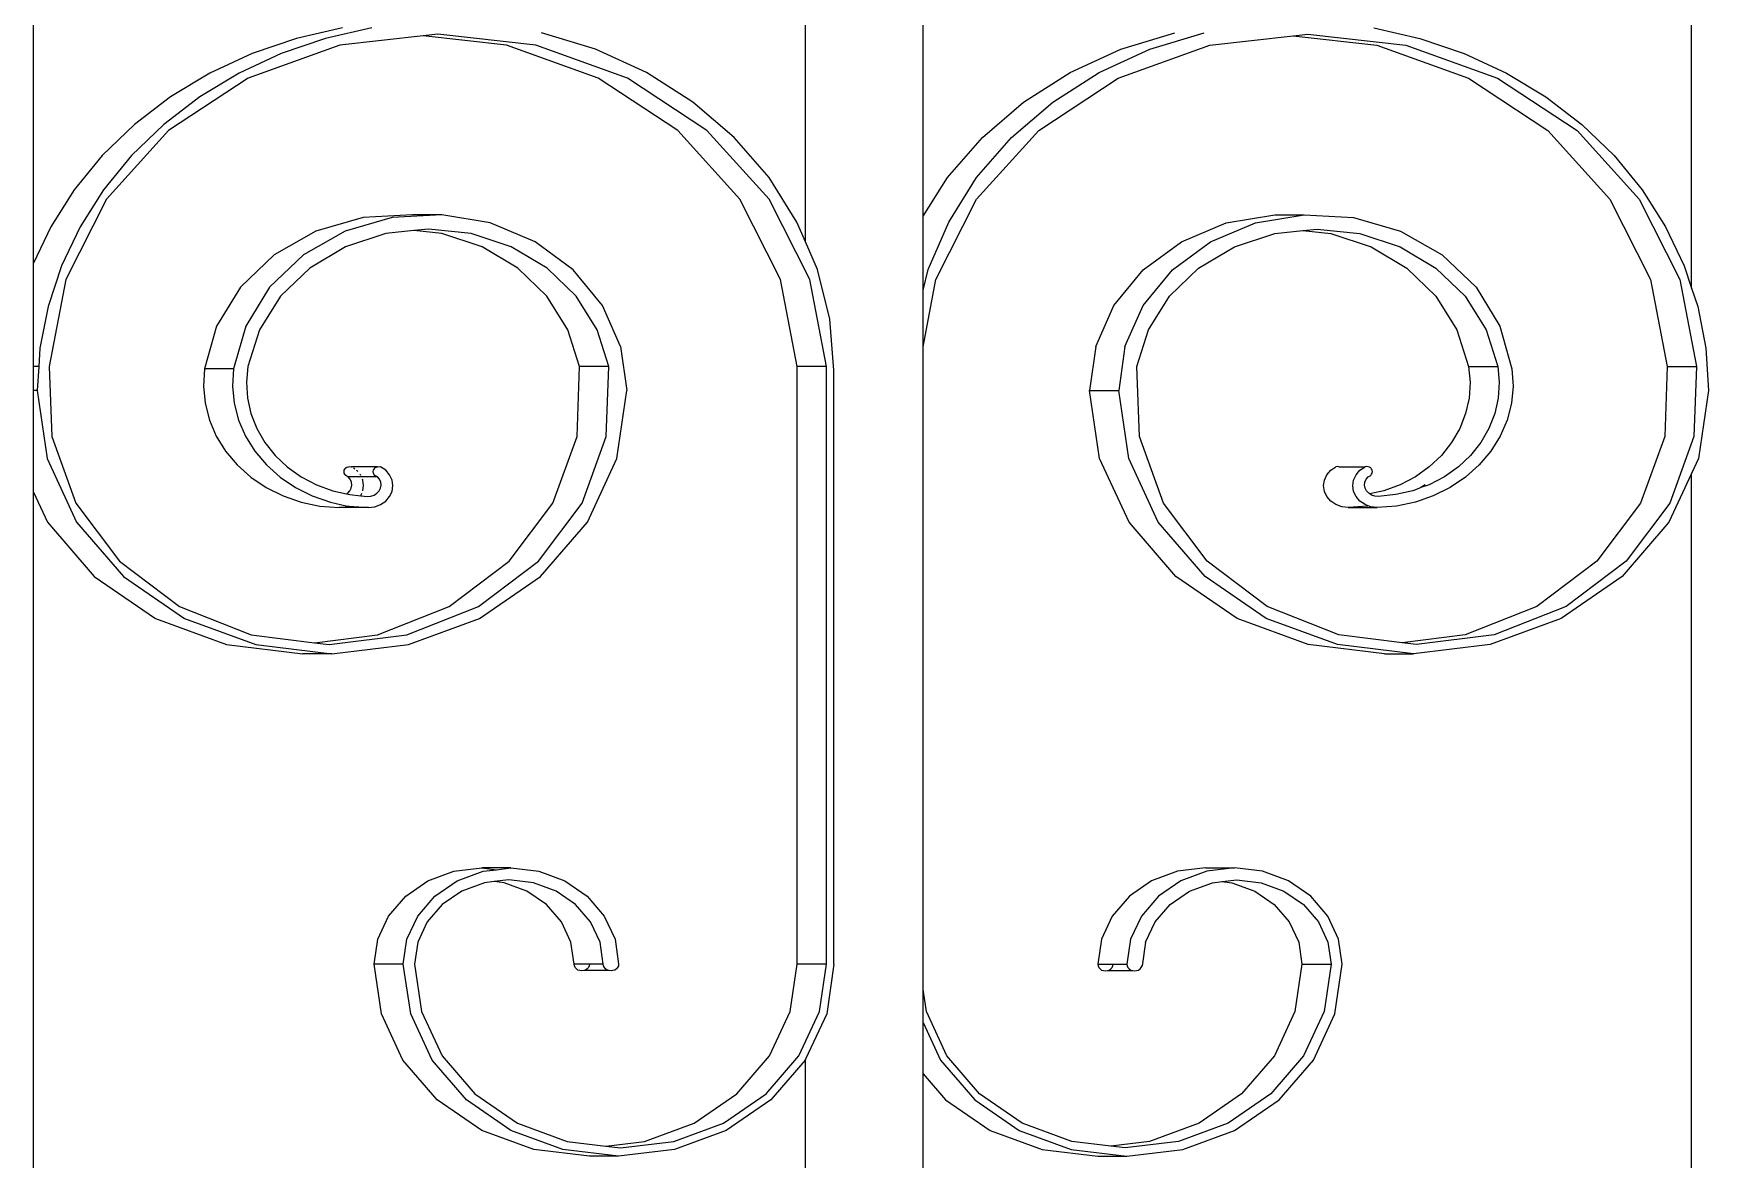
# Model space of a CAD drawing. Header units: millimetres. Extents: x 173236 to 801264, y -94969 to 615039.
# Drawn here: x 445300 to 445532.3, y -1820 to -1663.9 of the extents above; entities that cross this region are included whole.
import ezdxf

# ---------------------------------------------------------------- set-up
doc = ezdxf.new("R2010")
doc.units = ezdxf.units.MM
doc.header["$MEASUREMENT"] = 0
doc.layers.add('VOX-A-STAIRS-STEPS', color=140, linetype='Continuous')
doc.layers.add('VOX-A-WALL-PATT', color=233, linetype='Continuous')

# ---------------------------------------------------------------- blocks, each defined once
blk = doc.blocks.new('SSS')
at = {"layer": 'VOX-A-WALL-PATT'}
for p, q in [((383830.92, -2122.83), (383830.92, -2050.62)), ((383600.99, -2119.35), (383600.99, -2054.1)), ((383708.05, -2116.43), (383708.05, -2057.02)), ((383724.35, -2112.87), (383724.35, -2060.58)), ((383643.84, -2086.73), (383637.45, -2088.19)), ((383647.89, -2086.73), (383641.5, -2088.19)), ((383655.03, -2087.82), (383643.45, -2089.14)), ((383657.05, -2087.59), (383655.03, -2087.82)), ((383666.6, -2089.14), (383655.03, -2087.82)), ((383670.65, -2089.14), (383657.05, -2087.59)), ((383678.94, -2089.71), (383671.45, -2087.44)), ((383751.76, -2089.71), (383759.26, -2087.44)), ((383755.81, -2089.71), (383763.31, -2087.44)), ((383764.11, -2089.14), (383775.68, -2087.82)), ((383775.68, -2087.82), (383777.71, -2087.59)), ((383775.68, -2087.82), (383787.25, -2089.14)), ((383777.71, -2087.59), (383791.3, -2089.14)), ((383786.87, -2086.73), (383793.25, -2088.19)), ((383631.3, -2090.29), (383625.46, -2093)), ((383635.35, -2090.29), (383629.51, -2093)), ((383643.45, -2089.14), (383630.74, -2093.7)), ((383637.45, -2088.19), (383631.3, -2090.29)), ((383641.5, -2088.19), (383635.35, -2090.29)), ((383679.31, -2093.7), (383666.6, -2089.14)), ((383683.36, -2093.7), (383670.65, -2089.14)), ((383685.99, -2092.93), (383678.94, -2089.71)), ((383744.72, -2092.93), (383751.76, -2089.71)), ((383748.77, -2092.93), (383755.81, -2089.71)), ((383751.39, -2093.7), (383764.11, -2089.14)), ((383787.25, -2089.14), (383799.97, -2093.7)), ((383791.3, -2089.14), (383804.02, -2093.7)), ((383793.25, -2088.19), (383799.4, -2090.29)), ((383799.4, -2090.29), (383805.25, -2093)), ((383630.74, -2093.7), (383619.72, -2100.98)), ((383625.46, -2093), (383620, -2096.3)), ((383629.51, -2093), (383624.05, -2096.3)), ((383690.33, -2100.98), (383679.31, -2093.7)), ((383694.38, -2100.98), (383683.36, -2093.7)), ((383692.43, -2097.03), (383685.99, -2092.93)), ((383738.27, -2097.03), (383744.72, -2092.93)), ((383740.38, -2100.98), (383751.39, -2093.7)), ((383742.32, -2097.03), (383748.77, -2092.93)), ((383799.97, -2093.7), (383810.99, -2100.98)), ((383804.02, -2093.7), (383815.03, -2100.98)), ((383805.25, -2093), (383810.7, -2096.3)), ((383620, -2096.3), (383615.01, -2100.13)), ((383624.05, -2096.3), (383619.06, -2100.13)), ((383698.14, -2101.92), (383692.43, -2097.03)), ((383732.57, -2101.92), (383738.27, -2097.03)), ((383736.62, -2101.92), (383742.32, -2097.03)), ((383810.7, -2096.3), (383815.7, -2100.13)), ((383615.01, -2100.13), (383610.53, -2104.45)), ((383619.72, -2100.98), (383611.12, -2110.5)), ((383619.06, -2100.13), (383614.58, -2104.45)), ((383698.94, -2110.5), (383690.33, -2100.98)), ((383702.98, -2110.5), (383694.38, -2100.98)), ((383702.98, -2107.51), (383698.14, -2101.92)), ((383727.73, -2107.51), (383732.57, -2101.92)), ((383731.77, -2110.5), (383740.38, -2100.98)), ((383731.77, -2107.51), (383736.62, -2101.92)), ((383810.99, -2100.98), (383819.59, -2110.5)), ((383815.03, -2100.98), (383823.64, -2110.5)), ((383815.7, -2100.13), (383820.17, -2104.45)), ((383610.53, -2104.45), (383606.65, -2109.2)), ((383614.58, -2104.45), (383610.69, -2109.2)), ((383820.17, -2104.45), (383824.06, -2109.2)), ((383706.86, -2113.66), (383702.98, -2107.51)), ((383724.35, -2112.87), (383727.73, -2107.51)), ((383727.9, -2113.66), (383731.77, -2107.51)), ((383606.65, -2109.2), (383603.39, -2114.31)), ((383611.12, -2110.5), (383605.48, -2121.65)), ((383610.69, -2109.2), (383607.44, -2114.31)), ((383704.57, -2121.65), (383698.94, -2110.5)), ((383708.62, -2121.65), (383702.98, -2110.5)), ((383726.13, -2121.65), (383731.77, -2110.5)), ((383819.59, -2110.5), (383825.23, -2121.65)), ((383823.64, -2110.5), (383829.28, -2121.65)), ((383824.06, -2109.2), (383827.31, -2114.31)), ((383646.69, -2113.04), (383640.16, -2114.94)), ((383650.74, -2113.04), (383644.21, -2114.94)), ((383653.54, -2112.65), (383646.69, -2113.04)), ((383657.59, -2112.65), (383650.74, -2113.04)), ((383657.59, -2112.65), (383653.54, -2112.65)), ((383664.33, -2113.79), (383657.59, -2112.65)), ((383708.05, -2116.43), (383706.86, -2113.66)), ((383724.35, -2123.13), (383724.35, -2112.87)), ((383725.06, -2120.26), (383727.9, -2113.66)), ((383766.37, -2113.79), (383773.12, -2112.65)), ((383770.42, -2113.79), (383777.17, -2112.65)), ((383773.12, -2112.65), (383777.17, -2112.65)), ((383777.17, -2112.65), (383784.02, -2113.04)), ((383784.02, -2113.04), (383790.55, -2114.94)), ((383603.39, -2114.31), (383600.99, -2119.35)), ((383607.44, -2114.31), (383604.86, -2119.72)), ((383640.16, -2114.94), (383634.37, -2118.23)), ((383644.21, -2114.94), (383638.42, -2118.23)), ((383649.83, -2115.26), (383644.24, -2117.1)), ((383653.72, -2114.85), (383649.83, -2115.26)), ((383655.74, -2114.63), (383653.72, -2114.85)), ((383657.61, -2115.26), (383653.72, -2114.85)), ((383661.66, -2115.26), (383655.74, -2114.63)), ((383663.2, -2117.1), (383657.61, -2115.26)), ((383667.24, -2117.1), (383661.66, -2115.26)), ((383670.55, -2116.39), (383664.33, -2113.79)), ((383760.16, -2116.39), (383766.37, -2113.79)), ((383764.21, -2116.39), (383770.42, -2113.79)), ((383767.51, -2117.1), (383773.1, -2115.26)), ((383773.1, -2115.26), (383776.99, -2114.85)), ((383776.99, -2114.85), (383779.01, -2114.63)), ((383776.99, -2114.85), (383780.88, -2115.26)), ((383779.01, -2114.63), (383784.93, -2115.26)), ((383780.88, -2115.26), (383786.46, -2117.1)), ((383784.93, -2115.26), (383790.51, -2117.1)), ((383790.55, -2114.94), (383796.34, -2118.23)), ((383827.31, -2114.31), (383829.89, -2119.72)), ((383634.37, -2118.23), (383629.68, -2122.71)), ((383638.42, -2118.23), (383633.73, -2122.71)), ((383644.24, -2117.1), (383639.29, -2120.05)), ((383668.15, -2120.05), (383663.2, -2117.1)), ((383672.2, -2120.05), (383667.24, -2117.1)), ((383675.84, -2120.29), (383670.55, -2116.39)), ((383709.69, -2120.26), (383708.05, -2116.43)), ((383754.86, -2120.29), (383760.16, -2116.39)), ((383758.91, -2120.29), (383764.21, -2116.39)), ((383762.56, -2120.05), (383767.51, -2117.1)), ((383786.46, -2117.1), (383791.41, -2120.05)), ((383790.51, -2117.1), (383795.46, -2120.05)), ((383796.34, -2118.23), (383801.03, -2122.71)), ((383600.99, -2133.71), (383600.99, -2119.35)), ((383604.86, -2119.72), (383603, -2125.36)), ((383639.29, -2120.05), (383635.25, -2123.95)), ((383672.19, -2123.95), (383668.15, -2120.05)), ((383676.24, -2123.95), (383672.2, -2120.05)), ((383679.88, -2125.25), (383675.84, -2120.29)), ((383711.42, -2127.15), (383709.69, -2120.26)), ((383724.35, -2123.13), (383725.06, -2120.26)), ((383750.82, -2125.25), (383754.86, -2120.29)), ((383754.87, -2125.25), (383758.91, -2120.29)), ((383758.52, -2123.95), (383762.56, -2120.05)), ((383791.41, -2120.05), (383795.45, -2123.95)), ((383795.46, -2120.05), (383799.5, -2123.95)), ((383829.89, -2119.72), (383830.92, -2122.83)), ((383605.48, -2121.65), (383603.17, -2133.71)), ((383629.68, -2122.71), (383626.38, -2128.09)), ((383633.73, -2122.71), (383630.43, -2128.09)), ((383706.88, -2133.71), (383704.57, -2121.65)), ((383710.93, -2133.71), (383708.62, -2121.65)), ((383724.35, -2130.99), (383726.13, -2121.65)), ((383801.03, -2122.71), (383804.32, -2128.09)), ((383825.23, -2121.65), (383827.54, -2133.71)), ((383829.28, -2121.65), (383831.59, -2133.71)), ((383830.92, -2122.83), (383831.76, -2125.36)), ((383635.25, -2123.95), (383632.34, -2128.59)), ((383675.1, -2128.59), (383672.19, -2123.95)), ((383679.15, -2128.59), (383676.24, -2123.95)), ((383682.41, -2130.94), (383679.88, -2125.25)), ((383724.35, -2130.99), (383724.35, -2123.13)), ((383748.29, -2130.94), (383750.82, -2125.25)), ((383752.34, -2130.94), (383754.87, -2125.25)), ((383755.61, -2128.59), (383758.52, -2123.95)), ((383795.45, -2123.95), (383798.36, -2128.59)), ((383799.5, -2123.95), (383802.41, -2128.59)), ((383603, -2125.36), (383601.87, -2131.15)), ((383711.99, -2134.2), (383711.42, -2127.15)), ((383831.76, -2125.36), (383832.88, -2131.15)), ((383626.38, -2128.09), (383624.69, -2134.03)), ((383630.43, -2128.09), (383628.74, -2134.03)), ((383632.34, -2128.59), (383630.73, -2133.71)), ((383676.71, -2133.71), (383675.1, -2128.59)), ((383680.76, -2133.71), (383679.15, -2128.59)), ((383754, -2133.71), (383755.61, -2128.59)), ((383798.36, -2128.59), (383799.98, -2133.71)), ((383802.41, -2128.59), (383804.03, -2133.71)), ((383804.32, -2128.09), (383806.01, -2134.03)), ((383601.87, -2131.15), (383601.71, -2133.71)), ((383682.41, -2130.94), (383683.27, -2137.02)), ((383724.35, -2220.09), (383724.35, -2130.99)), ((383748.29, -2130.94), (383747.43, -2137.02)), ((383752.34, -2130.94), (383751.48, -2137.02)), ((383832.88, -2131.15), (383833.26, -2137.02)), ((383601.71, -2133.71), (383600.99, -2133.71)), ((383600.99, -2137.02), (383600.99, -2133.71)), ((383601.71, -2133.71), (383601.49, -2137.02)), ((383603.17, -2133.71), (383603.52, -2143.41)), ((383624.69, -2134.03), (383624.55, -2136.41)), ((383628.74, -2134.03), (383624.69, -2134.03)), ((383628.74, -2134.03), (383628.6, -2136.41)), ((383630.73, -2133.71), (383630.52, -2135.89)), ((383676.36, -2143.41), (383676.71, -2133.71)), ((383680.76, -2133.71), (383676.71, -2133.71)), ((383680.41, -2143.41), (383680.76, -2133.71)), ((383710.93, -2133.71), (383706.88, -2133.71)), ((383706.88, -2216.56), (383706.88, -2133.71)), ((383710.93, -2216.56), (383710.93, -2133.71)), ((383711.99, -2216.56), (383711.99, -2134.2)), ((383754.35, -2143.41), (383754, -2133.71)), ((383799.98, -2133.71), (383804.03, -2133.71)), ((383799.98, -2133.71), (383800.19, -2135.89)), ((383804.03, -2133.71), (383804.24, -2135.89)), ((383806.01, -2134.03), (383806.16, -2136.41)), ((383827.54, -2133.71), (383827.19, -2143.41)), ((383827.54, -2133.71), (383831.59, -2133.71)), ((383831.59, -2133.71), (383831.24, -2143.41)), ((383624.55, -2136.41), (383624.78, -2138.79)), ((383628.6, -2136.41), (383628.83, -2138.79)), ((383630.52, -2135.89), (383630.65, -2138.08)), ((383800.19, -2135.89), (383800.06, -2138.08)), ((383804.24, -2135.89), (383804.11, -2138.08)), ((383806.16, -2136.41), (383805.93, -2138.79)), ((383601.49, -2137.02), (383600.99, -2137.02)), ((383600.99, -2151.11), (383600.99, -2137.02)), ((383601.49, -2137.02), (383602.89, -2146.47)), ((383624.78, -2138.79), (383625.38, -2141.12)), ((383628.83, -2138.79), (383629.43, -2141.12)), ((383630.65, -2138.08), (383631.13, -2140.23)), ((383681.88, -2146.47), (383683.27, -2137.02)), ((383748.83, -2146.47), (383747.43, -2137.02)), ((383747.43, -2137.02), (383751.48, -2137.02)), ((383752.87, -2146.47), (383751.48, -2137.02)), ((383800.06, -2138.08), (383799.58, -2140.23)), ((383804.11, -2138.08), (383803.63, -2140.23)), ((383805.93, -2138.79), (383805.33, -2141.12)), ((383833.26, -2137.02), (383831.87, -2146.47)), ((383625.38, -2141.12), (383626.34, -2143.35)), ((383629.43, -2141.12), (383630.39, -2143.35)), ((383631.13, -2140.23), (383631.94, -2142.3)), ((383799.58, -2140.23), (383798.77, -2142.3)), ((383803.63, -2140.23), (383802.82, -2142.3)), ((383805.33, -2141.12), (383804.37, -2143.35)), ((383603.52, -2143.41), (383606.86, -2152.65)), ((383626.34, -2143.35), (383627.63, -2145.44)), ((383630.39, -2143.35), (383631.68, -2145.44)), ((383631.94, -2142.3), (383633.06, -2144.25)), ((383673.02, -2152.65), (383676.36, -2143.41)), ((383677.07, -2152.65), (383680.41, -2143.41)), ((383757.69, -2152.65), (383754.35, -2143.41)), ((383798.77, -2142.3), (383797.64, -2144.25)), ((383802.82, -2142.3), (383801.69, -2144.25)), ((383804.37, -2143.35), (383803.08, -2145.44)), ((383827.19, -2143.41), (383823.85, -2152.65)), ((383831.24, -2143.41), (383827.9, -2152.65)), ((383627.63, -2145.44), (383629.24, -2147.35)), ((383631.68, -2145.44), (383633.29, -2147.35)), ((383633.06, -2144.25), (383634.49, -2146.03)), ((383634.49, -2146.03), (383636.18, -2147.63)), ((383796.22, -2146.03), (383794.53, -2147.63)), ((383797.64, -2144.25), (383796.22, -2146.03)), ((383800.27, -2146.03), (383798.58, -2147.63)), ((383801.69, -2144.25), (383800.27, -2146.03)), ((383803.08, -2145.44), (383801.47, -2147.35)), ((383602.89, -2146.47), (383606.97, -2155.27)), ((383629.24, -2147.35), (383631.13, -2149.04)), ((383633.29, -2147.35), (383635.18, -2149.04)), ((383636.18, -2147.63), (383638.1, -2148.99)), ((383644.05, -2148.28), (383644.08, -2148.09)), ((383644.07, -2148.47), (383644.05, -2148.28)), ((383644.15, -2148.64), (383644.07, -2148.47)), ((383644.08, -2148.09), (383644.16, -2147.92)), ((383644.16, -2147.92), (383644.29, -2147.77)), ((383644.29, -2147.77), (383644.46, -2147.66)), ((383644.46, -2147.66), (383644.66, -2147.59)), ((383644.66, -2147.59), (383644.87, -2147.57)), ((383644.87, -2147.57), (383645.07, -2147.59)), ((383648.69, -2147.59), (383645.07, -2147.59)), ((383645.17, -2147.66), (383645.07, -2147.59)), ((383645.55, -2147.92), (383645.34, -2147.77)), ((383645.95, -2148.28), (383645.79, -2148.09)), ((383648.1, -2148.28), (383648.13, -2148.09)), ((383648.12, -2148.47), (383648.1, -2148.28)), ((383648.2, -2148.64), (383648.12, -2148.47)), ((383648.13, -2148.09), (383648.21, -2147.92)), ((383648.21, -2147.92), (383648.34, -2147.77)), ((383648.34, -2147.77), (383648.51, -2147.66)), ((383648.51, -2147.66), (383648.69, -2147.59)), ((383648.69, -2147.59), (383648.91, -2147.57)), ((383648.91, -2147.57), (383649.12, -2147.59)), ((383649.83, -2148.08), (383649.12, -2147.59)), ((383650.37, -2148.7), (383649.83, -2148.08)), ((383677.8, -2155.27), (383681.88, -2146.47)), ((383752.91, -2155.27), (383748.83, -2146.47)), ((383756.96, -2155.27), (383752.87, -2146.47)), ((383780.34, -2148.7), (383780.88, -2148.08)), ((383780.88, -2148.08), (383781.58, -2147.59)), ((383781.79, -2147.57), (383781.58, -2147.59)), ((383782, -2147.59), (383781.79, -2147.57)), ((383782, -2147.59), (383785.63, -2147.59)), ((383784.39, -2148.7), (383784.93, -2148.08)), ((383784.93, -2148.08), (383785.63, -2147.59)), ((383785.84, -2147.57), (383785.63, -2147.59)), ((383786.05, -2147.59), (383785.84, -2147.57)), ((383786.25, -2147.66), (383786.05, -2147.59)), ((383786.42, -2147.77), (383786.25, -2147.66)), ((383786.55, -2147.92), (383786.42, -2147.77)), ((383786.63, -2148.09), (383786.55, -2147.92)), ((383786.55, -2148.64), (383786.63, -2148.47)), ((383786.66, -2148.28), (383786.63, -2148.09)), ((383786.63, -2148.47), (383786.66, -2148.28)), ((383794.53, -2147.63), (383792.61, -2148.99)), ((383798.58, -2147.63), (383796.66, -2148.99)), ((383801.47, -2147.35), (383799.58, -2149.04)), ((383831.87, -2146.47), (383830.92, -2148.52)), ((383631.13, -2149.04), (383633.26, -2150.48)), ((383633.26, -2150.48), (383635.6, -2151.64)), ((383635.18, -2149.04), (383637.31, -2150.48)), ((383637.31, -2150.48), (383639.65, -2151.64)), ((383638.1, -2148.99), (383640.22, -2150.1)), ((383640.22, -2150.1), (383642.49, -2150.93)), ((383644.28, -2148.79), (383644.15, -2148.64)), ((383644.44, -2148.91), (383644.28, -2148.79)), ((383644.64, -2148.98), (383644.44, -2148.91)), ((383644.92, -2149.33), (383644.64, -2148.98)), ((383646.45, -2148.98), (383644.64, -2148.98)), ((383644.86, -2150.94), (383645.05, -2150.56)), ((383645.08, -2149.72), (383644.92, -2149.33)), ((383645.05, -2150.56), (383645.13, -2150.14)), ((383645.13, -2150.14), (383645.08, -2149.72)), ((383646.32, -2148.7), (383646.27, -2148.64)), ((383646.36, -2148.79), (383646.32, -2148.7)), ((383646.45, -2148.98), (383646.41, -2148.91)), ((383648.69, -2148.98), (383646.45, -2148.98)), ((383646.66, -2149.44), (383646.61, -2149.33)), ((383646.77, -2150.22), (383646.66, -2149.44)), ((383646.67, -2150.94), (383646.77, -2150.22)), ((383648.33, -2148.79), (383648.2, -2148.64)), ((383648.49, -2148.91), (383648.33, -2148.79)), ((383648.69, -2148.98), (383648.49, -2148.91)), ((383648.96, -2149.33), (383648.69, -2148.98)), ((383648.91, -2150.94), (383649.1, -2150.56)), ((383649.13, -2149.72), (383648.96, -2149.33)), ((383649.1, -2150.56), (383649.18, -2150.14)), ((383649.18, -2150.14), (383649.13, -2149.72)), ((383650.71, -2149.44), (383650.37, -2148.7)), ((383650.82, -2150.22), (383650.71, -2149.44)), ((383650.71, -2151.01), (383650.82, -2150.22)), ((383779.88, -2150.22), (383780, -2149.44)), ((383780, -2151.01), (383779.88, -2150.22)), ((383780, -2149.44), (383780.34, -2148.7)), ((383783.93, -2150.22), (383784.05, -2149.44)), ((383784.05, -2151.01), (383783.93, -2150.22)), ((383784.05, -2149.44), (383784.39, -2148.7)), ((383785.58, -2150.14), (383785.62, -2149.72)), ((383785.65, -2150.56), (383785.58, -2150.14)), ((383785.62, -2149.72), (383785.79, -2149.33)), ((383785.85, -2150.94), (383785.65, -2150.56)), ((383785.79, -2149.33), (383786.07, -2148.98)), ((383786.07, -2148.98), (383786.26, -2148.91)), ((383786.26, -2148.91), (383786.43, -2148.79)), ((383786.43, -2148.79), (383786.55, -2148.64)), ((383790.49, -2150.1), (383788.22, -2150.93)), ((383792.61, -2148.99), (383790.49, -2150.1)), ((383793.11, -2150.62), (383792.27, -2150.93)), ((383793.39, -2150.48), (383793.11, -2150.62)), ((383793.96, -2150.1), (383793.39, -2150.48)), ((383794.54, -2150.1), (383793.39, -2150.48)), ((383796.66, -2148.99), (383794.54, -2150.1)), ((383797.44, -2150.48), (383795.1, -2151.64)), ((383799.58, -2149.04), (383797.44, -2150.48)), ((383830.92, -2148.52), (383827.78, -2155.27)), ((383830.92, -2347.44), (383830.92, -2148.52)), ((383600.99, -2151.11), (383602.92, -2155.27)), ((383600.99, -2347.44), (383600.99, -2151.11)), ((383606.86, -2152.65), (383612.93, -2160.71)), ((383635.6, -2151.64), (383638.1, -2152.5)), ((383638.1, -2152.5), (383640.71, -2153.05)), ((383639.65, -2151.64), (383642.15, -2152.5)), ((383640.71, -2153.05), (383643.37, -2153.26)), ((383642.15, -2152.5), (383644.55, -2153.05)), ((383642.49, -2150.93), (383644.41, -2151.37)), ((383644.25, -2153.15), (383644.55, -2153.05)), ((383644.41, -2151.37), (383644.56, -2151.27)), ((383644.41, -2151.37), (383644.87, -2151.47)), ((383644.55, -2153.05), (383644.76, -2153.05)), ((383644.56, -2151.27), (383644.86, -2150.94)), ((383644.76, -2153.05), (383647.42, -2153.26)), ((383644.87, -2151.47), (383646.38, -2151.62)), ((383646.38, -2151.62), (383646.54, -2151.27)), ((383646.38, -2151.62), (383647.31, -2151.71)), ((383647.31, -2151.71), (383647.78, -2151.67)), ((383647.78, -2151.67), (383648.23, -2151.52)), ((383648.23, -2151.52), (383648.61, -2151.27)), ((383648.3, -2153.15), (383649.12, -2152.85)), ((383648.61, -2151.27), (383648.91, -2150.94)), ((383649.12, -2152.85), (383649.83, -2152.37)), ((383649.83, -2152.37), (383650.37, -2151.74)), ((383650.37, -2151.74), (383650.71, -2151.01)), ((383666.95, -2160.71), (383673.02, -2152.65)), ((383671, -2160.71), (383677.07, -2152.65)), ((383763.75, -2160.71), (383757.69, -2152.65)), ((383780.34, -2151.74), (383780, -2151.01)), ((383780.88, -2152.37), (383780.34, -2151.74)), ((383781.58, -2152.85), (383780.88, -2152.37)), ((383782.4, -2153.15), (383781.58, -2152.85)), ((383785.95, -2153.05), (383783.28, -2153.26)), ((383784.39, -2151.74), (383784.05, -2151.01)), ((383784.93, -2152.37), (383784.39, -2151.74)), ((383785.63, -2152.85), (383784.93, -2152.37)), ((383786.08, -2153.02), (383785.63, -2152.85)), ((383786.15, -2151.27), (383785.85, -2150.94)), ((383786.08, -2153.02), (383785.95, -2153.05)), ((383786.45, -2153.15), (383786.08, -2153.02)), ((383786.3, -2151.37), (383786.15, -2151.27)), ((383788.22, -2150.93), (383786.3, -2151.37)), ((383786.53, -2151.52), (383786.3, -2151.37)), ((383786.97, -2151.67), (383786.53, -2151.52)), ((383787.44, -2151.71), (383786.97, -2151.67)), ((383790, -2153.05), (383787.33, -2153.26)), ((383789.89, -2151.47), (383787.44, -2151.71)), ((383792.27, -2150.93), (383789.89, -2151.47)), ((383792.61, -2152.5), (383790, -2153.05)), ((383795.1, -2151.64), (383792.61, -2152.5)), ((383823.85, -2152.65), (383817.78, -2160.71)), ((383827.9, -2152.65), (383821.83, -2160.71)), ((383602.92, -2155.27), (383609.42, -2162.83)), ((383606.97, -2155.27), (383613.47, -2162.83)), ((383643.37, -2153.26), (383644.25, -2153.15)), ((383647.42, -2153.26), (383643.37, -2153.26)), ((383647.42, -2153.26), (383648.3, -2153.15)), ((383671.3, -2162.83), (383677.8, -2155.27)), ((383759.41, -2162.83), (383752.91, -2155.27)), ((383763.46, -2162.83), (383756.96, -2155.27)), ((383783.28, -2153.26), (383782.4, -2153.15)), ((383783.28, -2153.26), (383787.33, -2153.26)), ((383787.33, -2153.26), (383786.45, -2153.15)), ((383827.78, -2155.27), (383821.29, -2162.83)), ((383612.93, -2160.71), (383621.25, -2166.96)), ((383658.63, -2166.96), (383666.95, -2160.71)), ((383662.68, -2166.96), (383671, -2160.71)), ((383772.08, -2166.96), (383763.75, -2160.71)), ((383817.78, -2160.71), (383809.45, -2166.96)), ((383821.83, -2160.71), (383813.5, -2166.96)), ((383609.42, -2162.83), (383617.89, -2168.63)), ((383613.47, -2162.83), (383621.94, -2168.63)), ((383662.83, -2168.63), (383671.3, -2162.83)), ((383767.88, -2168.63), (383759.41, -2162.83)), ((383771.93, -2168.63), (383763.46, -2162.83)), ((383821.29, -2162.83), (383812.82, -2168.63)), ((383621.25, -2166.96), (383631.19, -2170.92)), ((383648.69, -2170.92), (383658.63, -2166.96)), ((383652.74, -2170.92), (383662.68, -2166.96)), ((383782.02, -2170.92), (383772.08, -2166.96)), ((383809.45, -2166.96), (383799.52, -2170.92)), ((383813.5, -2166.96), (383803.56, -2170.92)), ((383617.89, -2168.63), (383627.75, -2172.27)), ((383621.94, -2168.63), (383631.8, -2172.27)), ((383652.97, -2172.27), (383662.83, -2168.63)), ((383777.74, -2172.27), (383767.88, -2168.63)), ((383781.79, -2172.27), (383771.93, -2168.63)), ((383812.82, -2168.63), (383802.96, -2172.27)), ((383631.19, -2170.92), (383639.94, -2172.02)), ((383639.94, -2172.02), (383648.69, -2170.92)), ((383641.97, -2172.27), (383652.74, -2170.92)), ((383790.77, -2172.02), (383782.02, -2170.92)), ((383799.52, -2170.92), (383790.77, -2172.02)), ((383803.56, -2170.92), (383792.79, -2172.27)), ((383627.75, -2172.27), (383638.33, -2173.52)), ((383631.8, -2172.27), (383642.38, -2173.52)), ((383642.38, -2173.52), (383638.33, -2173.52)), ((383639.94, -2172.02), (383641.97, -2172.27)), ((383642.38, -2173.52), (383652.97, -2172.27)), ((383788.32, -2173.52), (383777.74, -2172.27)), ((383792.37, -2173.52), (383781.79, -2172.27)), ((383788.32, -2173.52), (383792.37, -2173.52)), ((383792.79, -2172.27), (383790.77, -2172.02)), ((383802.96, -2172.27), (383792.37, -2173.52)), ((383655.69, -2205.03), (383659.29, -2203.69)), ((383659.29, -2203.69), (383663.15, -2203.24)), ((383659.74, -2205.03), (383663.34, -2203.69)), ((383663.15, -2203.24), (383665.18, -2203.48)), ((383667.2, -2203.24), (383663.15, -2203.24)), ((383663.34, -2203.69), (383665.18, -2203.48)), ((383665.18, -2203.48), (383667.2, -2203.24)), ((383667.2, -2203.24), (383671.07, -2203.69)), ((383671.07, -2203.69), (383674.67, -2205.03)), ((383759.64, -2203.69), (383756.04, -2205.03)), ((383763.5, -2203.24), (383759.64, -2203.69)), ((383763.69, -2203.69), (383760.09, -2205.03)), ((383763.5, -2203.24), (383767.55, -2203.24)), ((383767.55, -2203.24), (383763.69, -2203.69)), ((383771.42, -2203.69), (383767.55, -2203.24)), ((383775.02, -2205.03), (383771.42, -2203.69)), ((383652.6, -2207.14), (383655.69, -2205.03)), ((383656.65, -2207.14), (383659.74, -2205.03)), ((383660.37, -2206.45), (383657.65, -2208.3)), ((383663.52, -2205.28), (383660.37, -2206.45)), ((383664.89, -2205.12), (383663.52, -2205.28)), ((383666.91, -2204.88), (383664.89, -2205.12)), ((383666.25, -2205.28), (383664.89, -2205.12)), ((383669.41, -2206.45), (383666.25, -2205.28)), ((383670.3, -2205.28), (383666.91, -2204.88)), ((383672.12, -2208.3), (383669.41, -2206.45)), ((383673.46, -2206.45), (383670.3, -2205.28)), ((383676.17, -2208.3), (383673.46, -2206.45)), ((383674.67, -2205.03), (383677.76, -2207.14)), ((383756.04, -2205.03), (383752.95, -2207.14)), ((383760.09, -2205.03), (383756.99, -2207.14)), ((383758.59, -2208.3), (383761.3, -2206.45)), ((383761.3, -2206.45), (383764.46, -2205.28)), ((383764.46, -2205.28), (383765.82, -2205.12)), ((383765.82, -2205.12), (383767.84, -2204.88)), ((383765.82, -2205.12), (383767.18, -2205.28)), ((383767.18, -2205.28), (383770.34, -2206.45)), ((383767.84, -2204.88), (383771.23, -2205.28)), ((383770.34, -2206.45), (383773.05, -2208.3)), ((383771.23, -2205.28), (383774.39, -2206.45)), ((383774.39, -2206.45), (383777.1, -2208.3)), ((383778.11, -2207.14), (383775.02, -2205.03)), ((383650.22, -2209.9), (383652.6, -2207.14)), ((383654.27, -2209.9), (383656.65, -2207.14)), ((383657.65, -2208.3), (383655.57, -2210.72)), ((383674.2, -2210.72), (383672.12, -2208.3)), ((383678.25, -2210.72), (383676.17, -2208.3)), ((383677.76, -2207.14), (383680.13, -2209.9)), ((383752.95, -2207.14), (383750.57, -2209.9)), ((383756.99, -2207.14), (383754.62, -2209.9)), ((383756.51, -2210.72), (383758.59, -2208.3)), ((383773.05, -2208.3), (383775.13, -2210.72)), ((383777.1, -2208.3), (383779.18, -2210.72)), ((383780.48, -2209.9), (383778.11, -2207.14)), ((383648.73, -2213.12), (383650.22, -2209.9)), ((383652.78, -2213.12), (383654.27, -2209.9)), ((383655.57, -2210.72), (383654.27, -2213.54)), ((383675.51, -2213.54), (383674.2, -2210.72)), ((383679.56, -2213.54), (383678.25, -2210.72)), ((383680.13, -2209.9), (383681.63, -2213.12)), ((383750.57, -2209.9), (383749.08, -2213.12)), ((383754.62, -2209.9), (383753.13, -2213.12)), ((383755.2, -2213.54), (383756.51, -2210.72)), ((383775.13, -2210.72), (383776.44, -2213.54)), ((383779.18, -2210.72), (383780.49, -2213.54)), ((383781.97, -2213.12), (383780.48, -2209.9)), ((383648.22, -2216.56), (383648.73, -2213.12)), ((383652.27, -2216.56), (383652.78, -2213.12)), ((383654.27, -2213.54), (383653.82, -2216.56)), ((383675.95, -2216.56), (383675.51, -2213.54)), ((383680, -2216.56), (383679.56, -2213.54)), ((383681.63, -2213.12), (383682.13, -2216.56)), ((383749.08, -2213.12), (383748.57, -2216.56)), ((383753.13, -2213.12), (383752.62, -2216.56)), ((383755.2, -2213.54), (383754.72, -2216.81)), ((383776.44, -2213.54), (383776.89, -2216.56)), ((383780.49, -2213.54), (383780.94, -2216.56)), ((383782.48, -2216.56), (383781.97, -2213.12)), ((383652.27, -2216.56), (383648.22, -2216.56)), ((383649.24, -2223.46), (383648.22, -2216.56)), ((383653.29, -2223.46), (383652.27, -2216.56)), ((383653.82, -2216.56), (383654.79, -2223.16)), ((383675.99, -2216.81), (383675.95, -2216.56)), ((383678.08, -2216.56), (383675.95, -2216.56)), ((383676.1, -2217.04), (383675.99, -2216.81)), ((383676.27, -2217.24), (383676.1, -2217.04)), ((383676.49, -2217.39), (383676.27, -2217.24)), ((383676.74, -2217.48), (383676.49, -2217.39)), ((383677.02, -2217.51), (383676.74, -2217.48)), ((383677.3, -2217.48), (383677.02, -2217.51)), ((383677.55, -2217.39), (383677.3, -2217.48)), ((383680.79, -2217.48), (383677.3, -2217.48)), ((383677.77, -2217.24), (383677.55, -2217.39)), ((383677.94, -2217.04), (383677.77, -2217.24)), ((383678.05, -2216.81), (383677.94, -2217.04)), ((383678.08, -2216.56), (383678.05, -2216.81)), ((383680, -2216.56), (383678.08, -2216.56)), ((383680.04, -2216.81), (383680, -2216.56)), ((383680.15, -2217.04), (383680.04, -2216.81)), ((383680.32, -2217.24), (383680.15, -2217.04)), ((383680.54, -2217.39), (383680.32, -2217.24)), ((383680.79, -2217.48), (383680.54, -2217.39)), ((383681.07, -2217.51), (383680.79, -2217.48)), ((383681.34, -2217.48), (383681.07, -2217.51)), ((383681.6, -2217.39), (383681.34, -2217.48)), ((383681.82, -2217.24), (383681.6, -2217.39)), ((383681.99, -2217.04), (383681.82, -2217.24)), ((383682.1, -2216.81), (383681.99, -2217.04)), ((383682.13, -2216.56), (383682.1, -2216.81)), ((383705.91, -2223.16), (383706.88, -2216.56)), ((383710.93, -2216.56), (383706.88, -2216.56)), ((383709.96, -2223.16), (383710.93, -2216.56)), ((383711.99, -2216.56), (383710.98, -2223.46)), ((383748.57, -2216.56), (383748.61, -2216.81)), ((383748.57, -2216.56), (383750.7, -2216.56)), ((383748.61, -2216.81), (383748.71, -2217.04)), ((383748.71, -2217.04), (383748.88, -2217.24)), ((383748.88, -2217.24), (383749.1, -2217.39)), ((383749.1, -2217.39), (383749.36, -2217.48)), ((383749.36, -2217.48), (383749.64, -2217.51)), ((383749.64, -2217.51), (383749.91, -2217.48)), ((383749.91, -2217.48), (383750.17, -2217.39)), ((383749.91, -2217.48), (383753.41, -2217.48)), ((383750.17, -2217.39), (383750.39, -2217.24)), ((383750.39, -2217.24), (383750.56, -2217.04)), ((383750.56, -2217.04), (383750.67, -2216.81)), ((383750.67, -2216.81), (383750.7, -2216.56)), ((383750.7, -2216.56), (383752.62, -2216.56)), ((383752.62, -2216.56), (383752.66, -2216.81)), ((383752.66, -2216.81), (383752.76, -2217.04)), ((383752.76, -2217.04), (383752.93, -2217.24)), ((383752.93, -2217.24), (383753.15, -2217.39)), ((383753.15, -2217.39), (383753.41, -2217.48)), ((383753.41, -2217.48), (383753.69, -2217.51)), ((383753.69, -2217.51), (383753.96, -2217.48)), ((383753.96, -2217.48), (383754.22, -2217.39)), ((383754.22, -2217.39), (383754.44, -2217.24)), ((383754.44, -2217.24), (383754.61, -2217.04)), ((383754.61, -2217.04), (383754.72, -2216.81)), ((383776.89, -2216.56), (383775.91, -2223.16)), ((383776.89, -2216.56), (383780.94, -2216.56)), ((383780.94, -2216.56), (383779.96, -2223.16)), ((383781.46, -2223.46), (383782.48, -2216.56)), ((383724.8, -2223.16), (383724.35, -2220.09)), ((383724.35, -2224.68), (383724.35, -2220.09)), ((383652.22, -2229.89), (383649.24, -2223.46)), ((383656.27, -2229.89), (383653.29, -2223.46)), ((383654.79, -2223.16), (383657.65, -2229.31)), ((383703.05, -2229.31), (383705.91, -2223.16)), ((383707.1, -2229.31), (383709.96, -2223.16)), ((383710.98, -2223.46), (383708.05, -2229.77)), ((383724.35, -2224.68), (383726.76, -2229.89)), ((383724.35, -2231.79), (383724.35, -2224.68)), ((383727.65, -2229.31), (383724.8, -2223.16)), ((383775.91, -2223.16), (383773.06, -2229.31)), ((383779.96, -2223.16), (383777.11, -2229.31)), ((383778.48, -2229.89), (383781.46, -2223.46)), ((383657.65, -2229.31), (383662.18, -2234.58)), ((383698.52, -2234.58), (383703.05, -2229.31)), ((383702.57, -2234.58), (383707.1, -2229.31)), ((383708.05, -2229.77), (383707.99, -2229.89)), ((383708.05, -2347.44), (383708.05, -2229.77)), ((383732.19, -2234.58), (383727.65, -2229.31)), ((383773.06, -2229.31), (383768.52, -2234.58)), ((383777.11, -2229.31), (383772.57, -2234.58)), ((383656.97, -2235.41), (383652.22, -2229.89)), ((383661.02, -2235.41), (383656.27, -2229.89)), ((383707.99, -2229.89), (383703.25, -2235.41)), ((383724.35, -2231.79), (383727.46, -2235.41)), ((383724.35, -2347.44), (383724.35, -2231.79)), ((383726.76, -2229.89), (383731.51, -2235.41)), ((383773.74, -2235.41), (383778.48, -2229.89)), ((383663.15, -2239.64), (383656.97, -2235.41)), ((383667.2, -2239.64), (383661.02, -2235.41)), ((383662.18, -2234.58), (383668.1, -2238.63)), ((383692.6, -2238.63), (383698.52, -2234.58)), ((383696.65, -2238.63), (383702.57, -2234.58)), ((383703.25, -2235.41), (383697.06, -2239.64)), ((383727.46, -2235.41), (383733.64, -2239.64)), ((383731.51, -2235.41), (383737.69, -2239.64)), ((383738.1, -2238.63), (383732.19, -2234.58)), ((383768.52, -2234.58), (383762.61, -2238.63)), ((383772.57, -2234.58), (383766.66, -2238.63)), ((383767.55, -2239.64), (383773.74, -2235.41)), ((383668.1, -2238.63), (383674.98, -2241.18)), ((383685.72, -2241.18), (383692.6, -2238.63)), ((383689.77, -2241.18), (383696.65, -2238.63)), ((383744.99, -2241.18), (383738.1, -2238.63)), ((383762.61, -2238.63), (383755.72, -2241.18)), ((383766.66, -2238.63), (383759.77, -2241.18)), ((383670.36, -2242.3), (383663.15, -2239.64)), ((383674.41, -2242.3), (383667.2, -2239.64)), ((383674.98, -2241.18), (383680.35, -2241.81)), ((383680.35, -2241.81), (383685.72, -2241.18)), ((383682.37, -2242.05), (383689.77, -2241.18)), ((383697.06, -2239.64), (383689.86, -2242.3)), ((383733.64, -2239.64), (383740.84, -2242.3)), ((383737.69, -2239.64), (383744.89, -2242.3)), ((383750.36, -2241.81), (383744.99, -2241.18)), ((383755.72, -2241.18), (383750.36, -2241.81)), ((383759.77, -2241.18), (383752.38, -2242.05)), ((383760.35, -2242.3), (383767.55, -2239.64)), ((383678.08, -2243.21), (383670.36, -2242.3)), ((383682.13, -2243.21), (383674.41, -2242.3)), ((383682.13, -2243.21), (383678.08, -2243.21)), ((383680.35, -2241.81), (383682.37, -2242.05)), ((383689.86, -2242.3), (383682.13, -2243.21)), ((383740.84, -2242.3), (383748.57, -2243.21)), ((383744.89, -2242.3), (383752.62, -2243.21)), ((383748.57, -2243.21), (383752.62, -2243.21)), ((383752.38, -2242.05), (383750.36, -2241.81)), ((383752.62, -2243.21), (383760.35, -2242.3))]:
    blk.add_line(p, q, dxfattribs=at)

msp = doc.modelspace()

# ---------------------------------------------------------------- block references
at = {"layer": 'VOX-A-STAIRS-STEPS'}
msp.add_blockref('SSS', (61699, 423.62), dxfattribs=at)

doc.saveas('drawing.dxf')
